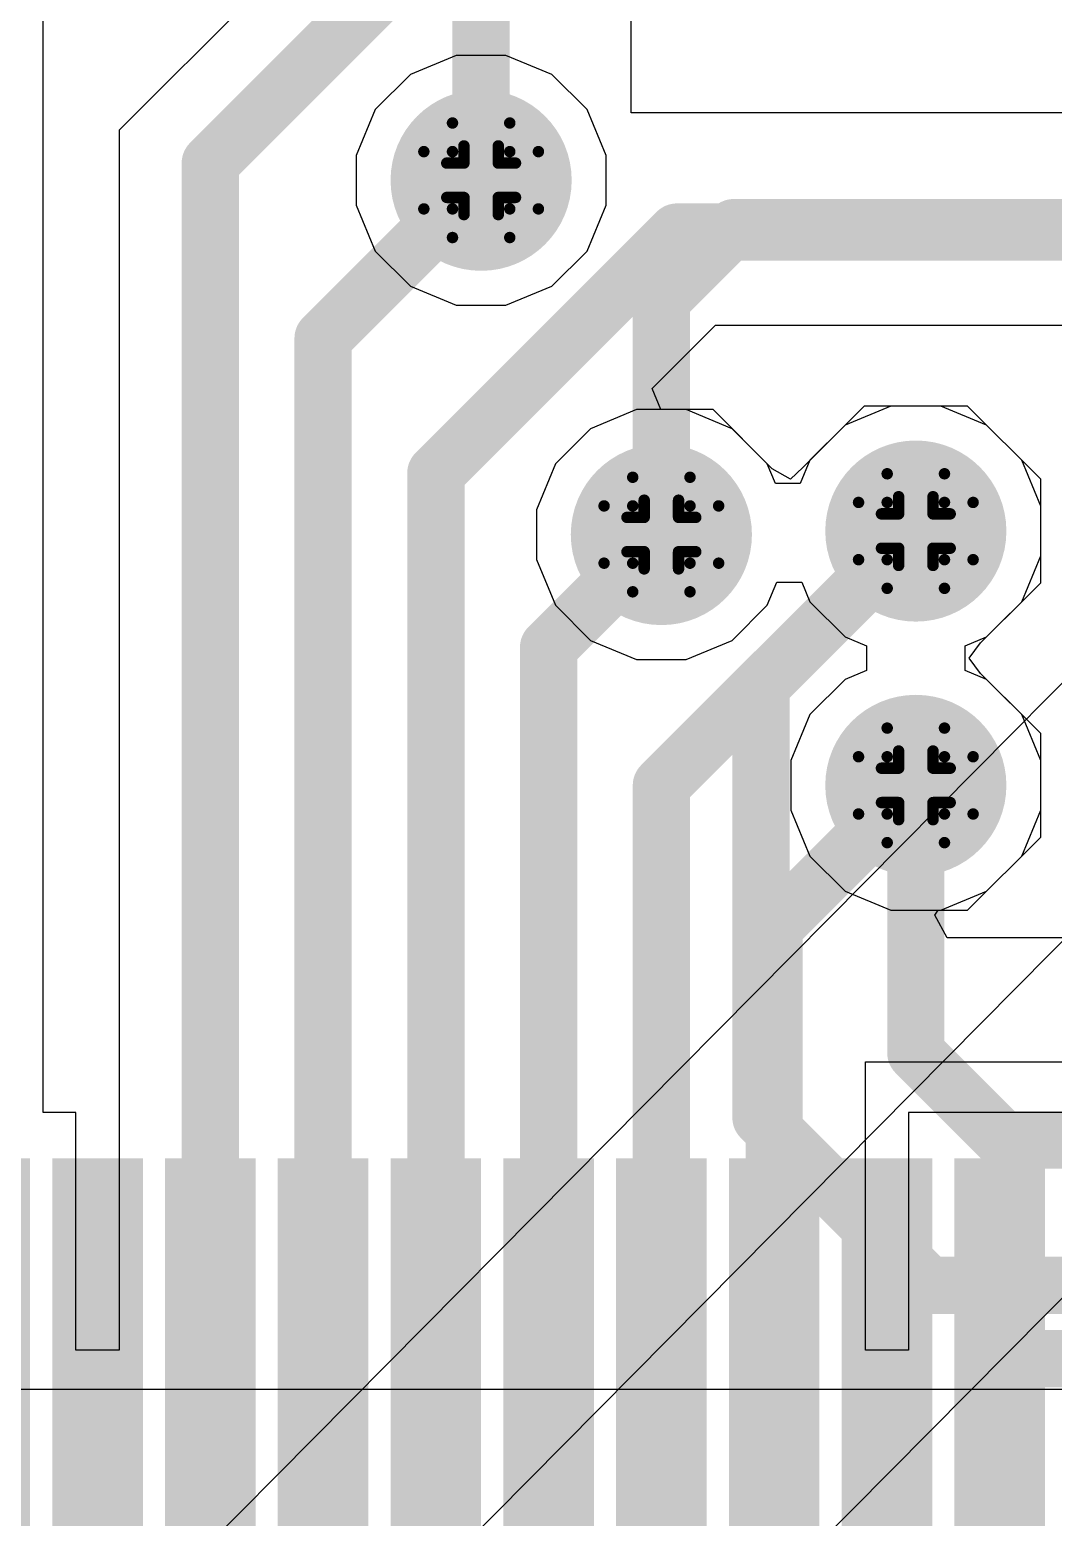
# Model space of a CAD drawing. Header units: inches. Extents: x -4 to 5258, y -4 to 5281.
# Drawn here: x 95.98 to 100.52, y 72.03 to 78.63 of the extents above; entities that cross this region are included whole.
import ezdxf

# ---------------------------------------------------------------- set-up
doc = ezdxf.new("R2010")
doc.units = ezdxf.units.IN
for name, color, linetype in [('Bottom Layer', 5, 'Continuous'), ('Bottom Solder', 6, 'Continuous'), ('Drill Drawing', 1, 'Continuous'), ('Layer 1', 16, 'Continuous'), ('Layer 2', 76, 'Continuous'), ('Top Layer', 1, 'Continuous'), ('Top Paste', 8, 'Continuous'), ('Top Solder', 216, 'Continuous'), ('Via Holes', 16, 'Continuous')]:
    doc.layers.add(name, color=color, linetype=linetype)

# ---------------------------------------------------------------- blocks, each defined once
blk = doc.blocks.new('HTSSOP_38_EP_4_4___5')
at = {"layer": 'Top Layer'}
for points in [[(3.6, -0.35), (3.6, -0.65), (2, -0.65), (2, -0.35)], [(3.6, -0.8499), (3.6, -1.1499), (2, -1.1499), (2, -0.8499)], [(3.6, -1.35), (3.6, -1.65), (2, -1.65), (2, -1.35)], [(3.6, -1.8499), (3.6, -2.1499), (2, -2.1499), (2, -1.8499)], [(3.6, -2.35), (3.6, -2.65), (2, -2.65), (2, -2.35)], [(3.6, -2.8499), (3.6, -3.1499), (2, -3.1499), (2, -2.8499)], [(3.6, -3.35), (3.6, -3.65), (2, -3.65), (2, -3.35)], [(3.6, -3.8499), (3.6, -4.1499), (2, -4.1499), (2, -3.8499)], [(3.6, -4.35), (3.6, -4.65), (2, -4.65), (2, -4.35)]]:
    blk.add_hatch(color=1, dxfattribs=at).paths.add_polyline_path(points)
at = {"layer": 'Top Paste'}
for points in [[(3.6, -0.35), (3.6, -0.65), (2, -0.65), (2, -0.35)], [(3.6, -0.8499), (3.6, -1.1499), (2, -1.1499), (2, -0.8499)], [(3.6, -1.35), (3.6, -1.65), (2, -1.65), (2, -1.35)], [(3.6, -1.8499), (3.6, -2.1499), (2, -2.1499), (2, -1.8499)], [(3.6, -2.35), (3.6, -2.65), (2, -2.65), (2, -2.35)], [(3.6, -2.8499), (3.6, -3.1499), (2, -3.1499), (2, -2.8499)], [(3.6, -3.35), (3.6, -3.65), (2, -3.65), (2, -3.35)], [(3.6, -3.8499), (3.6, -4.1499), (2, -4.1499), (2, -3.8499)], [(3.6, -4.35), (3.6, -4.65), (2, -4.65), (2, -4.35)]]:
    blk.add_hatch(color=8, dxfattribs=at).paths.add_polyline_path(points)
at = {"layer": 'Top Solder'}
for points in [[(3.6508, 0.2009), (3.6508, -0.2007), (1.9492, -0.2007), (1.9492, 0.2009)], [(3.6508, -0.2992), (3.6508, -0.7008), (1.9492, -0.7008), (1.9492, -0.2992)], [(3.6508, -0.7991), (3.6508, -1.2007), (1.9492, -1.2007), (1.9492, -0.7991)], [(3.6508, -1.2992), (3.6508, -1.7008), (1.9492, -1.7008), (1.9492, -1.2992)], [(3.6508, -1.7991), (3.6508, -2.2007), (1.9492, -2.2007), (1.9492, -1.7991)], [(3.6508, -2.2992), (3.6508, -2.7008), (1.9492, -2.7008), (1.9492, -2.2992)], [(3.6508, -2.7991), (3.6508, -3.2007), (1.9492, -3.2007), (1.9492, -2.7991)], [(3.6508, -3.2992), (3.6508, -3.7008), (1.9492, -3.7008), (1.9492, -3.2992)], [(3.6508, -3.7991), (3.6508, -4.2007), (1.9492, -4.2007), (1.9492, -3.7991)], [(3.6508, -4.2992), (3.6508, -4.7008), (1.9492, -4.7008), (1.9492, -4.2992)]]:
    blk.add_hatch(color=216, dxfattribs=at).paths.add_polyline_path(points)
blk = doc.blocks.new('13_WQFN_HR__3_2__31')
at = {"layer": 'Top Solder'}
for p in [(-0.575, 1.8099), (-0.5467, -0.9227), (0.575, 1.81)]:
    blk.add_line(p, (5220.6763, 5271.621), dxfattribs=at)

msp = doc.modelspace()

# ---------------------------------------------------------------- hatches: boundary and pattern name
at = {"layer": 'Bottom Layer'}
h = msp.add_hatch(color=5, dxfattribs=at)
edge = h.paths.add_edge_path()
edge.add_arc((97.9812, 77.9575), 0.3, 0, 360)
h = msp.add_hatch(color=5, dxfattribs=at)
edge = h.paths.add_edge_path()
edge.add_arc((98.7804, 76.3861), 0.3, 0, 360)
h = msp.add_hatch(color=5, dxfattribs=at)
edge = h.paths.add_edge_path()
edge.add_arc((99.9087, 76.4016), 0.3, 0, 360)
h = msp.add_hatch(color=5, dxfattribs=at)
edge = h.paths.add_edge_path()
edge.add_arc((99.9087, 75.2736), 0.3, 0, 360)
at = {"layer": 'Bottom Solder'}
h = msp.add_hatch(color=6, dxfattribs=at)
edge = h.paths.add_edge_path()
edge.add_arc((97.9812, 77.9575), 0.4016, 0, 360)
h = msp.add_hatch(color=6, dxfattribs=at)
edge = h.paths.add_edge_path()
edge.add_arc((99.9087, 76.4016), 0.4016, 0, 360)
h = msp.add_hatch(color=6, dxfattribs=at)
edge = h.paths.add_edge_path()
edge.add_arc((98.7804, 76.3861), 0.4016, 0, 360)
h = msp.add_hatch(color=6, dxfattribs=at)
edge = h.paths.add_edge_path()
edge.add_arc((99.9087, 75.2736), 0.4016, 0, 360)
at = {"layer": 'Layer 1'}
h = msp.add_hatch(color=16, dxfattribs=at)
edge = h.paths.add_edge_path()
edge.add_arc((97.9812, 77.9575), 0.3, 0, 360)
h = msp.add_hatch(color=16, dxfattribs=at)
edge = h.paths.add_edge_path()
edge.add_arc((98.7804, 76.3861), 0.3, 0, 360)
h = msp.add_hatch(color=16, dxfattribs=at)
edge = h.paths.add_edge_path()
edge.add_arc((99.9087, 76.4016), 0.3, 0, 360)
h = msp.add_hatch(color=16, dxfattribs=at)
edge = h.paths.add_edge_path()
edge.add_arc((99.9087, 75.2736), 0.3, 0, 360)
at = {"layer": 'Layer 2'}
h = msp.add_hatch(color=76, dxfattribs=at)
edge = h.paths.add_edge_path()
edge.add_arc((97.9812, 77.9575), 0.3, 0, 360)
h = msp.add_hatch(color=76, dxfattribs=at)
edge = h.paths.add_edge_path()
edge.add_arc((98.7804, 76.3861), 0.3, 0, 360)
h = msp.add_hatch(color=76, dxfattribs=at)
edge = h.paths.add_edge_path()
edge.add_arc((99.9087, 76.4016), 0.3, 0, 360)
h = msp.add_hatch(color=76, dxfattribs=at)
edge = h.paths.add_edge_path()
edge.add_arc((99.9087, 75.2736), 0.3, 0, 360)
at = {"layer": 'Top Layer'}
h = msp.add_hatch(color=1, dxfattribs=at)
edge = h.paths.add_edge_path()
edge.add_arc((97.9812, 77.9575), 0.3, 0, 360)
h = msp.add_hatch(color=1, dxfattribs=at)
edge = h.paths.add_edge_path()
edge.add_arc((98.7804, 76.3861), 0.3, 0, 360)
h = msp.add_hatch(color=1, dxfattribs=at)
edge = h.paths.add_edge_path()
edge.add_arc((99.9087, 76.4016), 0.3, 0, 360)
h = msp.add_hatch(color=1, dxfattribs=at)
edge = h.paths.add_edge_path()
edge.add_arc((99.9087, 75.2736), 0.3, 0, 360)
at = {"layer": 'Top Solder'}
h = msp.add_hatch(color=216, dxfattribs=at)
edge = h.paths.add_edge_path()
edge.add_arc((97.9812, 77.9575), 0.4016, 0, 360)
h = msp.add_hatch(color=216, dxfattribs=at)
edge = h.paths.add_edge_path()
edge.add_arc((99.9087, 76.4016), 0.4016, 0, 360)
h = msp.add_hatch(color=216, dxfattribs=at)
edge = h.paths.add_edge_path()
edge.add_arc((98.7804, 76.3861), 0.4016, 0, 360)
h = msp.add_hatch(color=216, dxfattribs=at)
edge = h.paths.add_edge_path()
edge.add_arc((99.9087, 75.2736), 0.4016, 0, 360)
at = {"layer": 'Via Holes'}
h = msp.add_hatch(color=7, dxfattribs=at)
edge = h.paths.add_edge_path()
edge.add_arc((97.9812, 77.9575), 0.15, 0, 360)
h = msp.add_hatch(color=7, dxfattribs=at)
edge = h.paths.add_edge_path()
edge.add_arc((98.7804, 76.3861), 0.15, 0, 360)
h = msp.add_hatch(color=7, dxfattribs=at)
edge = h.paths.add_edge_path()
edge.add_arc((99.9087, 76.4016), 0.15, 0, 360)
h = msp.add_hatch(color=7, dxfattribs=at)
edge = h.paths.add_edge_path()
edge.add_arc((99.9087, 75.2736), 0.15, 0, 360)

# ---------------------------------------------------------------- linework, layer by layer
at = {"layer": 'Bottom Layer'}
for p, q in [((97.871, 78.5115), (97.6674, 78.4272)), ((98.0914, 78.5115), (97.871, 78.5115)), ((98.295, 78.4272), (98.0914, 78.5115)), ((97.6674, 78.4272), (97.5115, 78.2713)), ((98.4508, 78.2713), (98.295, 78.4272)), ((97.5115, 78.2713), (97.4272, 78.0677)), ((98.5352, 78.0677), (98.4508, 78.2713)), ((97.4272, 78.0677), (97.4272, 77.8473)), ((98.5352, 77.8473), (98.5352, 78.0677)), ((97.4272, 77.8473), (97.5115, 77.6437)), ((98.4508, 77.6437), (98.5352, 77.8473)), ((97.5115, 77.6437), (97.6674, 77.4879)), ((98.295, 77.4879), (98.4508, 77.6437)), ((97.6674, 77.4879), (97.871, 77.4035)), ((98.0914, 77.4035), (98.295, 77.4879)), ((97.871, 77.4035), (98.0914, 77.4035)), ((98.6702, 76.9401), (98.4666, 76.8557)), ((98.8906, 76.9401), (98.6702, 76.9401)), ((99.0942, 76.8557), (98.8906, 76.9401)), ((99.7985, 76.9556), (99.5949, 76.8713)), ((100.0189, 76.9556), (99.7985, 76.9556)), ((100.2226, 76.8713), (100.0189, 76.9556)), ((99.5949, 76.8713), (99.4391, 76.7155)), ((100.3784, 76.7155), (100.2226, 76.8713)), ((98.4666, 76.8557), (98.3107, 76.6999)), ((99.25, 76.6999), (99.0942, 76.8557)), ((98.3107, 76.6999), (98.2264, 76.4963)), ((99.2863, 76.6122), (99.25, 76.6999)), ((99.4391, 76.7155), (99.3963, 76.6122)), ((100.4627, 76.5118), (100.3784, 76.7155)), ((99.3963, 76.6122), (99.2863, 76.6122)), ((98.2264, 76.4963), (98.2264, 76.2759)), ((100.4627, 76.2914), (100.4627, 76.5118)), ((98.2264, 76.2759), (98.3107, 76.0722)), ((100.3784, 76.0878), (100.4627, 76.2914)), ((99.25, 76.0722), (99.2928, 76.1755)), ((99.2928, 76.1755), (99.4028, 76.1755)), ((99.4028, 76.1755), (99.4391, 76.0878)), ((98.3107, 76.0722), (98.4666, 75.9164)), ((99.0942, 75.9164), (99.25, 76.0722)), ((99.4391, 76.0878), (99.5949, 75.932)), ((100.2226, 75.932), (100.3784, 76.0878)), ((98.4666, 75.9164), (98.6702, 75.8321)), ((98.8906, 75.8321), (99.0942, 75.9164)), ((99.5949, 75.932), (99.69, 75.8926)), ((99.69, 75.8926), (99.69, 75.7826)), ((100.1274, 75.8926), (100.2226, 75.932)), ((100.1274, 75.7826), (100.1274, 75.8926)), ((98.6702, 75.8321), (98.8906, 75.8321)), ((99.5949, 75.7432), (99.4391, 75.5874)), ((99.69, 75.7826), (99.5949, 75.7432)), ((100.2226, 75.7432), (100.1274, 75.7826)), ((100.3784, 75.5874), (100.2226, 75.7432)), ((99.4391, 75.5874), (99.3547, 75.3838)), ((100.4627, 75.3838), (100.3784, 75.5874)), ((99.3547, 75.3838), (99.3547, 75.1634)), ((100.4627, 75.1634), (100.4627, 75.3838)), ((99.3547, 75.1634), (99.4391, 74.9597)), ((100.3784, 74.9597), (100.4627, 75.1634)), ((99.4391, 74.9597), (99.5949, 74.8039)), ((100.2226, 74.8039), (100.3784, 74.9597)), ((99.5949, 74.8039), (99.7985, 74.7196)), ((100.0189, 74.7196), (100.2226, 74.8039)), ((99.7985, 74.7196), (100.0189, 74.7196))]:
    msp.add_line(p, q, dxfattribs=at)
at = {"layer": 'Drill Drawing'}
for points in [[(97.8542, 78.0845, 0.0508, 0.0508, 0), (97.8542, 78.2115, 0.0508, 0.0508, 0)], [(97.8542, 78.2115, 0.0508, 0.0508, 0), (98.1082, 78.2115, 0.0508, 0.0508, 0)], [(98.1082, 78.0845, 0.0508, 0.0508, 0), (98.1082, 78.2115, 0.0508, 0.0508, 0)], [(97.905, 78.0337, 0.0508, 0.0508, 0), (97.905, 78.1099, 0.0508, 0.0508, 0)], [(97.905, 78.1099, 0.0508, 0.0508, 0), (98.0574, 78.1099, 0.0508, 0.0508, 0)], [(98.0574, 78.0337, 0.0508, 0.0508, 0), (98.0574, 78.1099, 0.0508, 0.0508, 0)], [(97.7272, 77.8305, 0.0508, 0.0508, 0), (97.7272, 78.0845, 0.0508, 0.0508, 0)], [(97.7272, 78.0845, 0.0508, 0.0508, 0), (97.8542, 78.0845, 0.0508, 0.0508, 0)], [(97.8288, 77.8813, 0.0508, 0.0508, 0), (97.8288, 78.0337, 0.0508, 0.0508, 0)], [(97.8288, 78.0337, 0.0508, 0.0508, 0), (97.905, 78.0337, 0.0508, 0.0508, 0)], [(98.0574, 78.0337, 0.0508, 0.0508, 0), (98.1336, 78.0337, 0.0508, 0.0508, 0)], [(98.1082, 78.0845, 0.0508, 0.0508, 0), (98.2352, 78.0845, 0.0508, 0.0508, 0)], [(98.1336, 77.8813, 0.0508, 0.0508, 0), (98.1336, 78.0337, 0.0508, 0.0508, 0)], [(98.2352, 77.8305, 0.0508, 0.0508, 0), (98.2352, 78.0845, 0.0508, 0.0508, 0)], [(97.7272, 77.8305, 0.0508, 0.0508, 0), (97.8542, 77.8305, 0.0508, 0.0508, 0)], [(97.8288, 77.8813, 0.0508, 0.0508, 0), (97.905, 77.8813, 0.0508, 0.0508, 0)], [(97.8542, 77.7035, 0.0508, 0.0508, 0), (97.8542, 77.8305, 0.0508, 0.0508, 0)], [(97.905, 77.8051, 0.0508, 0.0508, 0), (97.905, 77.8813, 0.0508, 0.0508, 0)], [(98.0574, 77.8813, 0.0508, 0.0508, 0), (98.1336, 77.8813, 0.0508, 0.0508, 0)], [(98.0574, 77.8051, 0.0508, 0.0508, 0), (98.0574, 77.8813, 0.0508, 0.0508, 0)], [(98.1082, 77.8305, 0.0508, 0.0508, 0), (98.2352, 77.8305, 0.0508, 0.0508, 0)], [(98.1082, 77.7035, 0.0508, 0.0508, 0), (98.1082, 77.8305, 0.0508, 0.0508, 0)], [(97.905, 77.8051, 0.0508, 0.0508, 0), (98.0574, 77.8051, 0.0508, 0.0508, 0)], [(97.8542, 77.7035, 0.0508, 0.0508, 0), (98.1082, 77.7035, 0.0508, 0.0508, 0)], [(98.6534, 76.5131, 0.0508, 0.0508, 0), (98.6534, 76.6401, 0.0508, 0.0508, 0)], [(98.6534, 76.6401, 0.0508, 0.0508, 0), (98.9074, 76.6401, 0.0508, 0.0508, 0)], [(98.9074, 76.5131, 0.0508, 0.0508, 0), (98.9074, 76.6401, 0.0508, 0.0508, 0)], [(99.7817, 76.5286, 0.0508, 0.0508, 0), (99.7817, 76.6556, 0.0508, 0.0508, 0)], [(99.7817, 76.6556, 0.0508, 0.0508, 0), (100.0357, 76.6556, 0.0508, 0.0508, 0)], [(100.0357, 76.5286, 0.0508, 0.0508, 0), (100.0357, 76.6556, 0.0508, 0.0508, 0)], [(98.5264, 76.2591, 0.0508, 0.0508, 0), (98.5264, 76.5131, 0.0508, 0.0508, 0)], [(98.5264, 76.5131, 0.0508, 0.0508, 0), (98.6534, 76.5131, 0.0508, 0.0508, 0)], [(98.7042, 76.4623, 0.0508, 0.0508, 0), (98.7042, 76.5385, 0.0508, 0.0508, 0)], [(98.7042, 76.5385, 0.0508, 0.0508, 0), (98.8566, 76.5385, 0.0508, 0.0508, 0)], [(98.8566, 76.4623, 0.0508, 0.0508, 0), (98.8566, 76.5385, 0.0508, 0.0508, 0)], [(98.9074, 76.5131, 0.0508, 0.0508, 0), (99.0344, 76.5131, 0.0508, 0.0508, 0)], [(99.0344, 76.2591, 0.0508, 0.0508, 0), (99.0344, 76.5131, 0.0508, 0.0508, 0)], [(99.6547, 76.2746, 0.0508, 0.0508, 0), (99.6547, 76.5286, 0.0508, 0.0508, 0)], [(99.6547, 76.5286, 0.0508, 0.0508, 0), (99.7817, 76.5286, 0.0508, 0.0508, 0)], [(99.8325, 76.4778, 0.0508, 0.0508, 0), (99.8325, 76.554, 0.0508, 0.0508, 0)], [(99.8325, 76.554, 0.0508, 0.0508, 0), (99.9849, 76.554, 0.0508, 0.0508, 0)], [(99.9849, 76.4778, 0.0508, 0.0508, 0), (99.9849, 76.554, 0.0508, 0.0508, 0)], [(100.0357, 76.5286, 0.0508, 0.0508, 0), (100.1627, 76.5286, 0.0508, 0.0508, 0)], [(100.1627, 76.2746, 0.0508, 0.0508, 0), (100.1627, 76.5286, 0.0508, 0.0508, 0)], [(98.628, 76.3099, 0.0508, 0.0508, 0), (98.628, 76.4623, 0.0508, 0.0508, 0)], [(98.628, 76.4623, 0.0508, 0.0508, 0), (98.7042, 76.4623, 0.0508, 0.0508, 0)], [(98.8566, 76.4623, 0.0508, 0.0508, 0), (98.9328, 76.4623, 0.0508, 0.0508, 0)], [(98.9328, 76.3099, 0.0508, 0.0508, 0), (98.9328, 76.4623, 0.0508, 0.0508, 0)], [(99.7563, 76.3254, 0.0508, 0.0508, 0), (99.7563, 76.4778, 0.0508, 0.0508, 0)], [(99.7563, 76.4778, 0.0508, 0.0508, 0), (99.8325, 76.4778, 0.0508, 0.0508, 0)], [(99.9849, 76.4778, 0.0508, 0.0508, 0), (100.0611, 76.4778, 0.0508, 0.0508, 0)], [(100.0611, 76.3254, 0.0508, 0.0508, 0), (100.0611, 76.4778, 0.0508, 0.0508, 0)], [(98.628, 76.3099, 0.0508, 0.0508, 0), (98.7042, 76.3099, 0.0508, 0.0508, 0)], [(98.7042, 76.2337, 0.0508, 0.0508, 0), (98.7042, 76.3099, 0.0508, 0.0508, 0)], [(98.8566, 76.3099, 0.0508, 0.0508, 0), (98.9328, 76.3099, 0.0508, 0.0508, 0)], [(98.8566, 76.2337, 0.0508, 0.0508, 0), (98.8566, 76.3099, 0.0508, 0.0508, 0)], [(99.7563, 76.3254, 0.0508, 0.0508, 0), (99.8325, 76.3254, 0.0508, 0.0508, 0)], [(99.8325, 76.2492, 0.0508, 0.0508, 0), (99.8325, 76.3254, 0.0508, 0.0508, 0)], [(99.9849, 76.3254, 0.0508, 0.0508, 0), (100.0611, 76.3254, 0.0508, 0.0508, 0)], [(99.9849, 76.2492, 0.0508, 0.0508, 0), (99.9849, 76.3254, 0.0508, 0.0508, 0)], [(98.5264, 76.2591, 0.0508, 0.0508, 0), (98.6534, 76.2591, 0.0508, 0.0508, 0)], [(98.6534, 76.1321, 0.0508, 0.0508, 0), (98.6534, 76.2591, 0.0508, 0.0508, 0)], [(98.9074, 76.2591, 0.0508, 0.0508, 0), (99.0344, 76.2591, 0.0508, 0.0508, 0)], [(98.9074, 76.1321, 0.0508, 0.0508, 0), (98.9074, 76.2591, 0.0508, 0.0508, 0)], [(99.6547, 76.2746, 0.0508, 0.0508, 0), (99.7817, 76.2746, 0.0508, 0.0508, 0)], [(99.7817, 76.1476, 0.0508, 0.0508, 0), (99.7817, 76.2746, 0.0508, 0.0508, 0)], [(99.8325, 76.2492, 0.0508, 0.0508, 0), (99.9849, 76.2492, 0.0508, 0.0508, 0)], [(100.0357, 76.2746, 0.0508, 0.0508, 0), (100.1627, 76.2746, 0.0508, 0.0508, 0)], [(100.0357, 76.1476, 0.0508, 0.0508, 0), (100.0357, 76.2746, 0.0508, 0.0508, 0)], [(98.7042, 76.2337, 0.0508, 0.0508, 0), (98.8566, 76.2337, 0.0508, 0.0508, 0)], [(98.6534, 76.1321, 0.0508, 0.0508, 0), (98.9074, 76.1321, 0.0508, 0.0508, 0)], [(99.7817, 76.1476, 0.0508, 0.0508, 0), (100.0357, 76.1476, 0.0508, 0.0508, 0)], [(99.7817, 75.4006, 0.0508, 0.0508, 0), (99.7817, 75.5276, 0.0508, 0.0508, 0)], [(99.7817, 75.5276, 0.0508, 0.0508, 0), (100.0357, 75.5276, 0.0508, 0.0508, 0)], [(100.0357, 75.4006, 0.0508, 0.0508, 0), (100.0357, 75.5276, 0.0508, 0.0508, 0)], [(99.6547, 75.1466, 0.0508, 0.0508, 0), (99.6547, 75.4006, 0.0508, 0.0508, 0)], [(99.6547, 75.4006, 0.0508, 0.0508, 0), (99.7817, 75.4006, 0.0508, 0.0508, 0)], [(99.8325, 75.3498, 0.0508, 0.0508, 0), (99.8325, 75.426, 0.0508, 0.0508, 0)], [(99.8325, 75.426, 0.0508, 0.0508, 0), (99.9849, 75.426, 0.0508, 0.0508, 0)], [(99.9849, 75.3498, 0.0508, 0.0508, 0), (99.9849, 75.426, 0.0508, 0.0508, 0)], [(100.0357, 75.4006, 0.0508, 0.0508, 0), (100.1627, 75.4006, 0.0508, 0.0508, 0)], [(100.1627, 75.1466, 0.0508, 0.0508, 0), (100.1627, 75.4006, 0.0508, 0.0508, 0)], [(99.7563, 75.1974, 0.0508, 0.0508, 0), (99.7563, 75.3498, 0.0508, 0.0508, 0)], [(99.7563, 75.3498, 0.0508, 0.0508, 0), (99.8325, 75.3498, 0.0508, 0.0508, 0)], [(99.9849, 75.3498, 0.0508, 0.0508, 0), (100.0611, 75.3498, 0.0508, 0.0508, 0)], [(100.0611, 75.1974, 0.0508, 0.0508, 0), (100.0611, 75.3498, 0.0508, 0.0508, 0)], [(99.7563, 75.1974, 0.0508, 0.0508, 0), (99.8325, 75.1974, 0.0508, 0.0508, 0)], [(99.8325, 75.1212, 0.0508, 0.0508, 0), (99.8325, 75.1974, 0.0508, 0.0508, 0)], [(99.9849, 75.1974, 0.0508, 0.0508, 0), (100.0611, 75.1974, 0.0508, 0.0508, 0)], [(99.9849, 75.1212, 0.0508, 0.0508, 0), (99.9849, 75.1974, 0.0508, 0.0508, 0)], [(99.6547, 75.1466, 0.0508, 0.0508, 0), (99.7817, 75.1466, 0.0508, 0.0508, 0)], [(99.7817, 75.0196, 0.0508, 0.0508, 0), (99.7817, 75.1466, 0.0508, 0.0508, 0)], [(100.0357, 75.1466, 0.0508, 0.0508, 0), (100.1627, 75.1466, 0.0508, 0.0508, 0)], [(100.0357, 75.0196, 0.0508, 0.0508, 0), (100.0357, 75.1466, 0.0508, 0.0508, 0)], [(99.8325, 75.1212, 0.0508, 0.0508, 0), (99.9849, 75.1212, 0.0508, 0.0508, 0)], [(99.7817, 75.0196, 0.0508, 0.0508, 0), (100.0357, 75.0196, 0.0508, 0.0508, 0)]]:
    msp.add_lwpolyline(points, format="xyseb", dxfattribs=at)
for points in [[(97.8415, 78.2115, 0.0254, 0.0254, 1), (97.8669, 78.2115, 0.0254, 0.0254, 1)], [(97.8415, 78.2115, 0.0254, 0.0254, 1), (97.8669, 78.2115, 0.0254, 0.0254, 1)], [(98.0955, 78.2115, 0.0254, 0.0254, 1), (98.1209, 78.2115, 0.0254, 0.0254, 1)], [(98.0955, 78.2115, 0.0254, 0.0254, 1), (98.1209, 78.2115, 0.0254, 0.0254, 1)], [(97.8923, 78.1099, 0.0254, 0.0254, 1), (97.9177, 78.1099, 0.0254, 0.0254, 1)], [(97.8923, 78.1099, 0.0254, 0.0254, 1), (97.9177, 78.1099, 0.0254, 0.0254, 1)], [(98.0447, 78.1099, 0.0254, 0.0254, 1), (98.0701, 78.1099, 0.0254, 0.0254, 1)], [(98.0447, 78.1099, 0.0254, 0.0254, 1), (98.0701, 78.1099, 0.0254, 0.0254, 1)], [(97.7145, 78.0845, 0.0254, 0.0254, 1), (97.7399, 78.0845, 0.0254, 0.0254, 1)], [(97.7145, 78.0845, 0.0254, 0.0254, 1), (97.7399, 78.0845, 0.0254, 0.0254, 1)], [(97.8161, 78.0337, 0.0254, 0.0254, 1), (97.8415, 78.0337, 0.0254, 0.0254, 1)], [(97.8161, 78.0337, 0.0254, 0.0254, 1), (97.8415, 78.0337, 0.0254, 0.0254, 1)], [(97.8415, 78.0845, 0.0254, 0.0254, 1), (97.8669, 78.0845, 0.0254, 0.0254, 1)], [(97.8415, 78.0845, 0.0254, 0.0254, 1), (97.8669, 78.0845, 0.0254, 0.0254, 1)], [(97.8923, 78.0337, 0.0254, 0.0254, 1), (97.9177, 78.0337, 0.0254, 0.0254, 1)], [(97.8923, 78.0337, 0.0254, 0.0254, 1), (97.9177, 78.0337, 0.0254, 0.0254, 1)], [(98.0447, 78.0337, 0.0254, 0.0254, 1), (98.0701, 78.0337, 0.0254, 0.0254, 1)], [(98.0447, 78.0337, 0.0254, 0.0254, 1), (98.0701, 78.0337, 0.0254, 0.0254, 1)], [(98.0955, 78.0845, 0.0254, 0.0254, 1), (98.1209, 78.0845, 0.0254, 0.0254, 1)], [(98.0955, 78.0845, 0.0254, 0.0254, 1), (98.1209, 78.0845, 0.0254, 0.0254, 1)], [(98.1209, 78.0337, 0.0254, 0.0254, 1), (98.1463, 78.0337, 0.0254, 0.0254, 1)], [(98.1209, 78.0337, 0.0254, 0.0254, 1), (98.1463, 78.0337, 0.0254, 0.0254, 1)], [(98.2225, 78.0845, 0.0254, 0.0254, 1), (98.2479, 78.0845, 0.0254, 0.0254, 1)], [(98.2225, 78.0845, 0.0254, 0.0254, 1), (98.2479, 78.0845, 0.0254, 0.0254, 1)], [(97.7145, 77.8305, 0.0254, 0.0254, 1), (97.7399, 77.8305, 0.0254, 0.0254, 1)], [(97.7145, 77.8305, 0.0254, 0.0254, 1), (97.7399, 77.8305, 0.0254, 0.0254, 1)], [(97.8161, 77.8813, 0.0254, 0.0254, 1), (97.8415, 77.8813, 0.0254, 0.0254, 1)], [(97.8161, 77.8813, 0.0254, 0.0254, 1), (97.8415, 77.8813, 0.0254, 0.0254, 1)], [(97.8415, 77.8305, 0.0254, 0.0254, 1), (97.8669, 77.8305, 0.0254, 0.0254, 1)], [(97.8415, 77.8305, 0.0254, 0.0254, 1), (97.8669, 77.8305, 0.0254, 0.0254, 1)], [(97.8923, 77.8813, 0.0254, 0.0254, 1), (97.9177, 77.8813, 0.0254, 0.0254, 1)], [(97.8923, 77.8813, 0.0254, 0.0254, 1), (97.9177, 77.8813, 0.0254, 0.0254, 1)], [(98.0447, 77.8813, 0.0254, 0.0254, 1), (98.0701, 77.8813, 0.0254, 0.0254, 1)], [(98.0447, 77.8813, 0.0254, 0.0254, 1), (98.0701, 77.8813, 0.0254, 0.0254, 1)], [(98.0955, 77.8305, 0.0254, 0.0254, 1), (98.1209, 77.8305, 0.0254, 0.0254, 1)], [(98.0955, 77.8305, 0.0254, 0.0254, 1), (98.1209, 77.8305, 0.0254, 0.0254, 1)], [(98.1209, 77.8813, 0.0254, 0.0254, 1), (98.1463, 77.8813, 0.0254, 0.0254, 1)], [(98.1209, 77.8813, 0.0254, 0.0254, 1), (98.1463, 77.8813, 0.0254, 0.0254, 1)], [(98.2225, 77.8305, 0.0254, 0.0254, 1), (98.2479, 77.8305, 0.0254, 0.0254, 1)], [(98.2225, 77.8305, 0.0254, 0.0254, 1), (98.2479, 77.8305, 0.0254, 0.0254, 1)], [(97.8923, 77.8051, 0.0254, 0.0254, 1), (97.9177, 77.8051, 0.0254, 0.0254, 1)], [(97.8923, 77.8051, 0.0254, 0.0254, 1), (97.9177, 77.8051, 0.0254, 0.0254, 1)], [(98.0447, 77.8051, 0.0254, 0.0254, 1), (98.0701, 77.8051, 0.0254, 0.0254, 1)], [(98.0447, 77.8051, 0.0254, 0.0254, 1), (98.0701, 77.8051, 0.0254, 0.0254, 1)], [(97.8415, 77.7035, 0.0254, 0.0254, 1), (97.8669, 77.7035, 0.0254, 0.0254, 1)], [(97.8415, 77.7035, 0.0254, 0.0254, 1), (97.8669, 77.7035, 0.0254, 0.0254, 1)], [(98.0955, 77.7035, 0.0254, 0.0254, 1), (98.1209, 77.7035, 0.0254, 0.0254, 1)], [(98.0955, 77.7035, 0.0254, 0.0254, 1), (98.1209, 77.7035, 0.0254, 0.0254, 1)], [(98.6407, 76.6401, 0.0254, 0.0254, 1), (98.6661, 76.6401, 0.0254, 0.0254, 1)], [(98.6407, 76.6401, 0.0254, 0.0254, 1), (98.6661, 76.6401, 0.0254, 0.0254, 1)], [(98.8947, 76.6401, 0.0254, 0.0254, 1), (98.9201, 76.6401, 0.0254, 0.0254, 1)], [(98.8947, 76.6401, 0.0254, 0.0254, 1), (98.9201, 76.6401, 0.0254, 0.0254, 1)], [(99.769, 76.6556, 0.0254, 0.0254, 1), (99.7944, 76.6556, 0.0254, 0.0254, 1)], [(99.769, 76.6556, 0.0254, 0.0254, 1), (99.7944, 76.6556, 0.0254, 0.0254, 1)], [(100.023, 76.6556, 0.0254, 0.0254, 1), (100.0484, 76.6556, 0.0254, 0.0254, 1)], [(100.023, 76.6556, 0.0254, 0.0254, 1), (100.0484, 76.6556, 0.0254, 0.0254, 1)], [(98.5137, 76.5131, 0.0254, 0.0254, 1), (98.5391, 76.5131, 0.0254, 0.0254, 1)], [(98.5137, 76.5131, 0.0254, 0.0254, 1), (98.5391, 76.5131, 0.0254, 0.0254, 1)], [(98.6407, 76.5131, 0.0254, 0.0254, 1), (98.6661, 76.5131, 0.0254, 0.0254, 1)], [(98.6407, 76.5131, 0.0254, 0.0254, 1), (98.6661, 76.5131, 0.0254, 0.0254, 1)], [(98.6915, 76.5385, 0.0254, 0.0254, 1), (98.7169, 76.5385, 0.0254, 0.0254, 1)], [(98.6915, 76.5385, 0.0254, 0.0254, 1), (98.7169, 76.5385, 0.0254, 0.0254, 1)], [(98.8439, 76.5385, 0.0254, 0.0254, 1), (98.8693, 76.5385, 0.0254, 0.0254, 1)], [(98.8439, 76.5385, 0.0254, 0.0254, 1), (98.8693, 76.5385, 0.0254, 0.0254, 1)], [(98.8947, 76.5131, 0.0254, 0.0254, 1), (98.9201, 76.5131, 0.0254, 0.0254, 1)], [(98.8947, 76.5131, 0.0254, 0.0254, 1), (98.9201, 76.5131, 0.0254, 0.0254, 1)], [(99.0217, 76.5131, 0.0254, 0.0254, 1), (99.0471, 76.5131, 0.0254, 0.0254, 1)], [(99.0217, 76.5131, 0.0254, 0.0254, 1), (99.0471, 76.5131, 0.0254, 0.0254, 1)], [(99.642, 76.5286, 0.0254, 0.0254, 1), (99.6674, 76.5286, 0.0254, 0.0254, 1)], [(99.642, 76.5286, 0.0254, 0.0254, 1), (99.6674, 76.5286, 0.0254, 0.0254, 1)], [(99.769, 76.5286, 0.0254, 0.0254, 1), (99.7944, 76.5286, 0.0254, 0.0254, 1)], [(99.769, 76.5286, 0.0254, 0.0254, 1), (99.7944, 76.5286, 0.0254, 0.0254, 1)], [(99.8198, 76.554, 0.0254, 0.0254, 1), (99.8452, 76.554, 0.0254, 0.0254, 1)], [(99.8198, 76.554, 0.0254, 0.0254, 1), (99.8452, 76.554, 0.0254, 0.0254, 1)], [(99.9722, 76.554, 0.0254, 0.0254, 1), (99.9976, 76.554, 0.0254, 0.0254, 1)], [(99.9722, 76.554, 0.0254, 0.0254, 1), (99.9976, 76.554, 0.0254, 0.0254, 1)], [(100.023, 76.5286, 0.0254, 0.0254, 1), (100.0484, 76.5286, 0.0254, 0.0254, 1)], [(100.023, 76.5286, 0.0254, 0.0254, 1), (100.0484, 76.5286, 0.0254, 0.0254, 1)], [(100.15, 76.5286, 0.0254, 0.0254, 1), (100.1754, 76.5286, 0.0254, 0.0254, 1)], [(100.15, 76.5286, 0.0254, 0.0254, 1), (100.1754, 76.5286, 0.0254, 0.0254, 1)], [(98.6153, 76.4623, 0.0254, 0.0254, 1), (98.6407, 76.4623, 0.0254, 0.0254, 1)], [(98.6153, 76.4623, 0.0254, 0.0254, 1), (98.6407, 76.4623, 0.0254, 0.0254, 1)], [(98.6915, 76.4623, 0.0254, 0.0254, 1), (98.7169, 76.4623, 0.0254, 0.0254, 1)], [(98.6915, 76.4623, 0.0254, 0.0254, 1), (98.7169, 76.4623, 0.0254, 0.0254, 1)], [(98.8439, 76.4623, 0.0254, 0.0254, 1), (98.8693, 76.4623, 0.0254, 0.0254, 1)], [(98.8439, 76.4623, 0.0254, 0.0254, 1), (98.8693, 76.4623, 0.0254, 0.0254, 1)], [(98.9201, 76.4623, 0.0254, 0.0254, 1), (98.9455, 76.4623, 0.0254, 0.0254, 1)], [(98.9201, 76.4623, 0.0254, 0.0254, 1), (98.9455, 76.4623, 0.0254, 0.0254, 1)], [(99.7436, 76.4778, 0.0254, 0.0254, 1), (99.769, 76.4778, 0.0254, 0.0254, 1)], [(99.7436, 76.4778, 0.0254, 0.0254, 1), (99.769, 76.4778, 0.0254, 0.0254, 1)], [(99.8198, 76.4778, 0.0254, 0.0254, 1), (99.8452, 76.4778, 0.0254, 0.0254, 1)], [(99.8198, 76.4778, 0.0254, 0.0254, 1), (99.8452, 76.4778, 0.0254, 0.0254, 1)], [(99.9722, 76.4778, 0.0254, 0.0254, 1), (99.9976, 76.4778, 0.0254, 0.0254, 1)], [(99.9722, 76.4778, 0.0254, 0.0254, 1), (99.9976, 76.4778, 0.0254, 0.0254, 1)], [(100.0484, 76.4778, 0.0254, 0.0254, 1), (100.0738, 76.4778, 0.0254, 0.0254, 1)], [(100.0484, 76.4778, 0.0254, 0.0254, 1), (100.0738, 76.4778, 0.0254, 0.0254, 1)], [(98.6153, 76.3099, 0.0254, 0.0254, 1), (98.6407, 76.3099, 0.0254, 0.0254, 1)], [(98.6153, 76.3099, 0.0254, 0.0254, 1), (98.6407, 76.3099, 0.0254, 0.0254, 1)], [(98.6915, 76.3099, 0.0254, 0.0254, 1), (98.7169, 76.3099, 0.0254, 0.0254, 1)], [(98.6915, 76.3099, 0.0254, 0.0254, 1), (98.7169, 76.3099, 0.0254, 0.0254, 1)], [(98.8439, 76.3099, 0.0254, 0.0254, 1), (98.8693, 76.3099, 0.0254, 0.0254, 1)], [(98.8439, 76.3099, 0.0254, 0.0254, 1), (98.8693, 76.3099, 0.0254, 0.0254, 1)], [(98.9201, 76.3099, 0.0254, 0.0254, 1), (98.9455, 76.3099, 0.0254, 0.0254, 1)], [(98.9201, 76.3099, 0.0254, 0.0254, 1), (98.9455, 76.3099, 0.0254, 0.0254, 1)], [(99.7436, 76.3254, 0.0254, 0.0254, 1), (99.769, 76.3254, 0.0254, 0.0254, 1)], [(99.7436, 76.3254, 0.0254, 0.0254, 1), (99.769, 76.3254, 0.0254, 0.0254, 1)], [(99.8198, 76.3254, 0.0254, 0.0254, 1), (99.8452, 76.3254, 0.0254, 0.0254, 1)], [(99.8198, 76.3254, 0.0254, 0.0254, 1), (99.8452, 76.3254, 0.0254, 0.0254, 1)], [(99.9722, 76.3254, 0.0254, 0.0254, 1), (99.9976, 76.3254, 0.0254, 0.0254, 1)], [(99.9722, 76.3254, 0.0254, 0.0254, 1), (99.9976, 76.3254, 0.0254, 0.0254, 1)], [(100.0484, 76.3254, 0.0254, 0.0254, 1), (100.0738, 76.3254, 0.0254, 0.0254, 1)], [(100.0484, 76.3254, 0.0254, 0.0254, 1), (100.0738, 76.3254, 0.0254, 0.0254, 1)], [(98.5137, 76.2591, 0.0254, 0.0254, 1), (98.5391, 76.2591, 0.0254, 0.0254, 1)], [(98.5137, 76.2591, 0.0254, 0.0254, 1), (98.5391, 76.2591, 0.0254, 0.0254, 1)], [(98.6407, 76.2591, 0.0254, 0.0254, 1), (98.6661, 76.2591, 0.0254, 0.0254, 1)], [(98.6407, 76.2591, 0.0254, 0.0254, 1), (98.6661, 76.2591, 0.0254, 0.0254, 1)], [(98.8947, 76.2591, 0.0254, 0.0254, 1), (98.9201, 76.2591, 0.0254, 0.0254, 1)], [(98.8947, 76.2591, 0.0254, 0.0254, 1), (98.9201, 76.2591, 0.0254, 0.0254, 1)], [(99.0217, 76.2591, 0.0254, 0.0254, 1), (99.0471, 76.2591, 0.0254, 0.0254, 1)], [(99.0217, 76.2591, 0.0254, 0.0254, 1), (99.0471, 76.2591, 0.0254, 0.0254, 1)], [(99.642, 76.2746, 0.0254, 0.0254, 1), (99.6674, 76.2746, 0.0254, 0.0254, 1)], [(99.642, 76.2746, 0.0254, 0.0254, 1), (99.6674, 76.2746, 0.0254, 0.0254, 1)], [(99.769, 76.2746, 0.0254, 0.0254, 1), (99.7944, 76.2746, 0.0254, 0.0254, 1)], [(99.769, 76.2746, 0.0254, 0.0254, 1), (99.7944, 76.2746, 0.0254, 0.0254, 1)], [(99.8198, 76.2492, 0.0254, 0.0254, 1), (99.8452, 76.2492, 0.0254, 0.0254, 1)], [(99.8198, 76.2492, 0.0254, 0.0254, 1), (99.8452, 76.2492, 0.0254, 0.0254, 1)], [(99.9722, 76.2492, 0.0254, 0.0254, 1), (99.9976, 76.2492, 0.0254, 0.0254, 1)], [(99.9722, 76.2492, 0.0254, 0.0254, 1), (99.9976, 76.2492, 0.0254, 0.0254, 1)], [(100.023, 76.2746, 0.0254, 0.0254, 1), (100.0484, 76.2746, 0.0254, 0.0254, 1)], [(100.023, 76.2746, 0.0254, 0.0254, 1), (100.0484, 76.2746, 0.0254, 0.0254, 1)], [(100.15, 76.2746, 0.0254, 0.0254, 1), (100.1754, 76.2746, 0.0254, 0.0254, 1)], [(100.15, 76.2746, 0.0254, 0.0254, 1), (100.1754, 76.2746, 0.0254, 0.0254, 1)], [(98.6915, 76.2337, 0.0254, 0.0254, 1), (98.7169, 76.2337, 0.0254, 0.0254, 1)], [(98.6915, 76.2337, 0.0254, 0.0254, 1), (98.7169, 76.2337, 0.0254, 0.0254, 1)], [(98.8439, 76.2337, 0.0254, 0.0254, 1), (98.8693, 76.2337, 0.0254, 0.0254, 1)], [(98.8439, 76.2337, 0.0254, 0.0254, 1), (98.8693, 76.2337, 0.0254, 0.0254, 1)], [(98.6407, 76.1321, 0.0254, 0.0254, 1), (98.6661, 76.1321, 0.0254, 0.0254, 1)], [(98.6407, 76.1321, 0.0254, 0.0254, 1), (98.6661, 76.1321, 0.0254, 0.0254, 1)], [(98.8947, 76.1321, 0.0254, 0.0254, 1), (98.9201, 76.1321, 0.0254, 0.0254, 1)], [(98.8947, 76.1321, 0.0254, 0.0254, 1), (98.9201, 76.1321, 0.0254, 0.0254, 1)], [(99.769, 76.1476, 0.0254, 0.0254, 1), (99.7944, 76.1476, 0.0254, 0.0254, 1)], [(99.769, 76.1476, 0.0254, 0.0254, 1), (99.7944, 76.1476, 0.0254, 0.0254, 1)], [(100.023, 76.1476, 0.0254, 0.0254, 1), (100.0484, 76.1476, 0.0254, 0.0254, 1)], [(100.023, 76.1476, 0.0254, 0.0254, 1), (100.0484, 76.1476, 0.0254, 0.0254, 1)], [(99.769, 75.5276, 0.0254, 0.0254, 1), (99.7944, 75.5276, 0.0254, 0.0254, 1)], [(99.769, 75.5276, 0.0254, 0.0254, 1), (99.7944, 75.5276, 0.0254, 0.0254, 1)], [(100.023, 75.5276, 0.0254, 0.0254, 1), (100.0484, 75.5276, 0.0254, 0.0254, 1)], [(100.023, 75.5276, 0.0254, 0.0254, 1), (100.0484, 75.5276, 0.0254, 0.0254, 1)], [(99.642, 75.4006, 0.0254, 0.0254, 1), (99.6674, 75.4006, 0.0254, 0.0254, 1)], [(99.642, 75.4006, 0.0254, 0.0254, 1), (99.6674, 75.4006, 0.0254, 0.0254, 1)], [(99.769, 75.4006, 0.0254, 0.0254, 1), (99.7944, 75.4006, 0.0254, 0.0254, 1)], [(99.769, 75.4006, 0.0254, 0.0254, 1), (99.7944, 75.4006, 0.0254, 0.0254, 1)], [(99.8198, 75.426, 0.0254, 0.0254, 1), (99.8452, 75.426, 0.0254, 0.0254, 1)], [(99.8198, 75.426, 0.0254, 0.0254, 1), (99.8452, 75.426, 0.0254, 0.0254, 1)], [(99.9722, 75.426, 0.0254, 0.0254, 1), (99.9976, 75.426, 0.0254, 0.0254, 1)], [(99.9722, 75.426, 0.0254, 0.0254, 1), (99.9976, 75.426, 0.0254, 0.0254, 1)], [(100.023, 75.4006, 0.0254, 0.0254, 1), (100.0484, 75.4006, 0.0254, 0.0254, 1)], [(100.023, 75.4006, 0.0254, 0.0254, 1), (100.0484, 75.4006, 0.0254, 0.0254, 1)], [(100.15, 75.4006, 0.0254, 0.0254, 1), (100.1754, 75.4006, 0.0254, 0.0254, 1)], [(100.15, 75.4006, 0.0254, 0.0254, 1), (100.1754, 75.4006, 0.0254, 0.0254, 1)], [(99.7436, 75.3498, 0.0254, 0.0254, 1), (99.769, 75.3498, 0.0254, 0.0254, 1)], [(99.7436, 75.3498, 0.0254, 0.0254, 1), (99.769, 75.3498, 0.0254, 0.0254, 1)], [(99.8198, 75.3498, 0.0254, 0.0254, 1), (99.8452, 75.3498, 0.0254, 0.0254, 1)], [(99.8198, 75.3498, 0.0254, 0.0254, 1), (99.8452, 75.3498, 0.0254, 0.0254, 1)], [(99.9722, 75.3498, 0.0254, 0.0254, 1), (99.9976, 75.3498, 0.0254, 0.0254, 1)], [(99.9722, 75.3498, 0.0254, 0.0254, 1), (99.9976, 75.3498, 0.0254, 0.0254, 1)], [(100.0484, 75.3498, 0.0254, 0.0254, 1), (100.0738, 75.3498, 0.0254, 0.0254, 1)], [(100.0484, 75.3498, 0.0254, 0.0254, 1), (100.0738, 75.3498, 0.0254, 0.0254, 1)], [(99.7436, 75.1974, 0.0254, 0.0254, 1), (99.769, 75.1974, 0.0254, 0.0254, 1)], [(99.7436, 75.1974, 0.0254, 0.0254, 1), (99.769, 75.1974, 0.0254, 0.0254, 1)], [(99.8198, 75.1974, 0.0254, 0.0254, 1), (99.8452, 75.1974, 0.0254, 0.0254, 1)], [(99.8198, 75.1974, 0.0254, 0.0254, 1), (99.8452, 75.1974, 0.0254, 0.0254, 1)], [(99.9722, 75.1974, 0.0254, 0.0254, 1), (99.9976, 75.1974, 0.0254, 0.0254, 1)], [(99.9722, 75.1974, 0.0254, 0.0254, 1), (99.9976, 75.1974, 0.0254, 0.0254, 1)], [(100.0484, 75.1974, 0.0254, 0.0254, 1), (100.0738, 75.1974, 0.0254, 0.0254, 1)], [(100.0484, 75.1974, 0.0254, 0.0254, 1), (100.0738, 75.1974, 0.0254, 0.0254, 1)], [(99.642, 75.1466, 0.0254, 0.0254, 1), (99.6674, 75.1466, 0.0254, 0.0254, 1)], [(99.642, 75.1466, 0.0254, 0.0254, 1), (99.6674, 75.1466, 0.0254, 0.0254, 1)], [(99.769, 75.1466, 0.0254, 0.0254, 1), (99.7944, 75.1466, 0.0254, 0.0254, 1)], [(99.769, 75.1466, 0.0254, 0.0254, 1), (99.7944, 75.1466, 0.0254, 0.0254, 1)], [(100.023, 75.1466, 0.0254, 0.0254, 1), (100.0484, 75.1466, 0.0254, 0.0254, 1)], [(100.023, 75.1466, 0.0254, 0.0254, 1), (100.0484, 75.1466, 0.0254, 0.0254, 1)], [(100.15, 75.1466, 0.0254, 0.0254, 1), (100.1754, 75.1466, 0.0254, 0.0254, 1)], [(100.15, 75.1466, 0.0254, 0.0254, 1), (100.1754, 75.1466, 0.0254, 0.0254, 1)], [(99.8198, 75.1212, 0.0254, 0.0254, 1), (99.8452, 75.1212, 0.0254, 0.0254, 1)], [(99.8198, 75.1212, 0.0254, 0.0254, 1), (99.8452, 75.1212, 0.0254, 0.0254, 1)], [(99.9722, 75.1212, 0.0254, 0.0254, 1), (99.9976, 75.1212, 0.0254, 0.0254, 1)], [(99.9722, 75.1212, 0.0254, 0.0254, 1), (99.9976, 75.1212, 0.0254, 0.0254, 1)], [(99.769, 75.0196, 0.0254, 0.0254, 1), (99.7944, 75.0196, 0.0254, 0.0254, 1)], [(99.769, 75.0196, 0.0254, 0.0254, 1), (99.7944, 75.0196, 0.0254, 0.0254, 1)], [(100.023, 75.0196, 0.0254, 0.0254, 1), (100.0484, 75.0196, 0.0254, 0.0254, 1)], [(100.023, 75.0196, 0.0254, 0.0254, 1), (100.0484, 75.0196, 0.0254, 0.0254, 1)]]:
    msp.add_lwpolyline(points, format="xyseb", close=True, dxfattribs=at)
at = {"layer": 'Layer 1'}
for p, q in [((97.871, 78.5115), (97.6674, 78.4272)), ((98.0914, 78.5115), (97.871, 78.5115)), ((98.295, 78.4272), (98.0914, 78.5115)), ((97.6674, 78.4272), (97.5115, 78.2713)), ((98.4508, 78.2713), (98.295, 78.4272)), ((97.5115, 78.2713), (97.4272, 78.0677)), ((98.5352, 78.0677), (98.4508, 78.2713)), ((97.4272, 78.0677), (97.4272, 77.8473)), ((98.5352, 77.8473), (98.5352, 78.0677)), ((97.4272, 77.8473), (97.5115, 77.6437)), ((98.4508, 77.6437), (98.5352, 77.8473)), ((97.5115, 77.6437), (97.6674, 77.4879)), ((98.295, 77.4879), (98.4508, 77.6437)), ((97.6674, 77.4879), (97.871, 77.4035)), ((98.0914, 77.4035), (98.295, 77.4879)), ((97.871, 77.4035), (98.0914, 77.4035)), ((98.6702, 76.9401), (98.4666, 76.8557)), ((98.8906, 76.9401), (98.6702, 76.9401)), ((99.0942, 76.8557), (98.8906, 76.9401)), ((99.7985, 76.9556), (99.5949, 76.8713)), ((100.0189, 76.9556), (99.7985, 76.9556)), ((100.2226, 76.8713), (100.0189, 76.9556)), ((99.5949, 76.8713), (99.4391, 76.7155)), ((100.3784, 76.7155), (100.2226, 76.8713)), ((98.4666, 76.8557), (98.3107, 76.6999)), ((99.25, 76.6999), (99.0942, 76.8557)), ((98.3107, 76.6999), (98.2264, 76.4963)), ((99.2863, 76.6122), (99.25, 76.6999)), ((99.4391, 76.7155), (99.3963, 76.6122)), ((100.4627, 76.5118), (100.3784, 76.7155)), ((99.3963, 76.6122), (99.2863, 76.6122)), ((98.2264, 76.4963), (98.2264, 76.2759)), ((100.4627, 76.2914), (100.4627, 76.5118)), ((98.2264, 76.2759), (98.3107, 76.0722)), ((100.3784, 76.0878), (100.4627, 76.2914)), ((99.25, 76.0722), (99.2928, 76.1755)), ((99.2928, 76.1755), (99.4028, 76.1755)), ((99.4028, 76.1755), (99.4391, 76.0878)), ((98.3107, 76.0722), (98.4666, 75.9164)), ((99.0942, 75.9164), (99.25, 76.0722)), ((99.4391, 76.0878), (99.5949, 75.932)), ((100.2226, 75.932), (100.3784, 76.0878)), ((98.4666, 75.9164), (98.6702, 75.8321)), ((98.8906, 75.8321), (99.0942, 75.9164)), ((99.5949, 75.932), (99.69, 75.8926)), ((99.69, 75.8926), (99.69, 75.7826)), ((100.1274, 75.8926), (100.2226, 75.932)), ((100.1274, 75.7826), (100.1274, 75.8926)), ((98.6702, 75.8321), (98.8906, 75.8321)), ((99.5949, 75.7432), (99.4391, 75.5874)), ((99.69, 75.7826), (99.5949, 75.7432)), ((100.2226, 75.7432), (100.1274, 75.7826)), ((100.3784, 75.5874), (100.2226, 75.7432)), ((99.4391, 75.5874), (99.3547, 75.3838)), ((100.4627, 75.3838), (100.3784, 75.5874)), ((99.3547, 75.3838), (99.3547, 75.1634)), ((100.4627, 75.1634), (100.4627, 75.3838)), ((99.3547, 75.1634), (99.4391, 74.9597)), ((100.3784, 74.9597), (100.4627, 75.1634)), ((99.4391, 74.9597), (99.5949, 74.8039)), ((100.2226, 74.8039), (100.3784, 74.9597)), ((99.5949, 74.8039), (99.7985, 74.7196)), ((100.0189, 74.7196), (100.2226, 74.8039)), ((99.7985, 74.7196), (100.0189, 74.7196))]:
    msp.add_line(p, q, dxfattribs=at)
at = {"layer": 'Layer 2'}
msp.add_line((72.4534, 72.5949), (110.2444, 72.5949), dxfattribs=at)
for points in [[(97.9812, 77.9575, 0.254, 0.254, 0), (97.9812, 80.7144, 0.254, 0.254, 0)], [(98.7804, 77.4262, 0.254, 0.254, 0), (99.1015, 77.7473, 0.254, 0.254, 0)], [(99.1015, 77.7473, 0.254, 0.254, 0), (105.9843, 77.7473, 0.254, 0.254, 0)], [(98.7804, 76.3861, 0.254, 0.254, 0), (98.7804, 77.4262, 0.254, 0.254, 0)], [(99.2357, 75.7286, 0.254, 0.254, 0), (99.9087, 76.4016, 0.254, 0.254, 0)], [(99.2222, 73.7999, 0.254, 0.254, 0), (99.2222, 75.7151, 0.254, 0.254, 0)], [(99.9087, 74.0878, 0.254, 0.254, 0), (99.9087, 75.2736, 0.254, 0.254, 0)], [(99.9087, 74.0878, 0.254, 0.254, 0), (100.2954, 73.7012, 0.254, 0.254, 0)], [(99.2222, 73.7999, 0.254, 0.254, 0), (99.9662, 73.0558, 0.254, 0.254, 0)], [(100.2954, 73.7012, 0.254, 0.254, 0), (107.4518, 73.7012, 0.254, 0.254, 0)], [(99.9662, 73.0558, 0.254, 0.254, 0), (107.7273, 73.0558, 0.254, 0.254, 0)]]:
    msp.add_lwpolyline(points, format="xyseb", dxfattribs=at)
for points in [[(97.9177, 77.9575, 0.127, 0.127, 1), (98.0447, 77.9575, 0.127, 0.127, 1)], [(99.038, 77.7473, 0.127, 0.127, 1), (99.165, 77.7473, 0.127, 0.127, 1)], [(99.038, 77.7473, 0.127, 0.127, 1), (99.165, 77.7473, 0.127, 0.127, 1)], [(98.7169, 77.4262, 0.127, 0.127, 1), (98.8439, 77.4262, 0.127, 0.127, 1)], [(98.7169, 77.4262, 0.127, 0.127, 1), (98.8439, 77.4262, 0.127, 0.127, 1)], [(98.7169, 76.3861, 0.127, 0.127, 1), (98.8439, 76.3861, 0.127, 0.127, 1)], [(99.8452, 76.4016, 0.127, 0.127, 1), (99.9722, 76.4016, 0.127, 0.127, 1)], [(99.1587, 75.7151, 0.127, 0.127, 1), (99.2857, 75.7151, 0.127, 0.127, 1)], [(99.1722, 75.7286, 0.127, 0.127, 1), (99.2992, 75.7286, 0.127, 0.127, 1)], [(99.8452, 75.2736, 0.127, 0.127, 1), (99.9722, 75.2736, 0.127, 0.127, 1)], [(99.8452, 74.0878, 0.127, 0.127, 1), (99.9722, 74.0878, 0.127, 0.127, 1)], [(99.8452, 74.0878, 0.127, 0.127, 1), (99.9722, 74.0878, 0.127, 0.127, 1)], [(99.1587, 73.7999, 0.127, 0.127, 1), (99.2857, 73.7999, 0.127, 0.127, 1)], [(99.1587, 73.7999, 0.127, 0.127, 1), (99.2857, 73.7999, 0.127, 0.127, 1)], [(100.2319, 73.7012, 0.127, 0.127, 1), (100.3589, 73.7012, 0.127, 0.127, 1)], [(100.2319, 73.7012, 0.127, 0.127, 1), (100.3589, 73.7012, 0.127, 0.127, 1)], [(99.9027, 73.0558, 0.127, 0.127, 1), (100.0297, 73.0558, 0.127, 0.127, 1)], [(99.9027, 73.0558, 0.127, 0.127, 1), (100.0297, 73.0558, 0.127, 0.127, 1)]]:
    msp.add_lwpolyline(points, format="xyseb", close=True, dxfattribs=at)
at = {"layer": 'Top Layer'}
for p, q in [((98.6462, 78.2569), (98.6462, 83.112)), ((96.0396, 73.8228), (96.0396, 80.7928)), ((97.5238, 79.3265), (96.3763, 78.179)), ((106.3282, 78.2569), (98.6462, 78.2569)), ((96.3763, 78.179), (96.3763, 72.7688)), ((98.739, 77.0339), (99.0205, 77.3155)), ((99.0205, 77.3155), (106.5392, 77.3155)), ((98.7779, 76.9401), (98.739, 77.0339)), ((99.0099, 76.9401), (98.7779, 76.9401)), ((99.2724, 76.6775), (99.0099, 76.9401)), ((99.6793, 76.9556), (99.4076, 76.684)), ((100.1382, 76.9556), (99.6793, 76.9556)), ((100.4627, 76.6311), (100.1382, 76.9556)), ((99.3524, 76.6324), (99.2724, 76.6775)), ((99.4076, 76.684), (99.3524, 76.6324)), ((100.4627, 76.1722), (100.4627, 76.6311)), ((100.1958, 75.9053), (100.4627, 76.1722)), ((100.1457, 75.8376), (100.1958, 75.9053)), ((100.1958, 75.7699), (100.1457, 75.8376)), ((100.4627, 75.503), (100.1958, 75.7699)), ((100.4627, 75.0441), (100.4627, 75.503)), ((100.1382, 74.7196), (100.4627, 75.0441)), ((99.9931, 74.6985), (100.0072, 74.7196)), ((100.0474, 74.5969), (99.9931, 74.6985)), ((100.0072, 74.7196), (100.1382, 74.7196)), ((105.2871, 74.5969), (100.0474, 74.5969)), ((99.685, 72.7688), (99.685, 74.047)), ((99.685, 74.047), (107.3277, 74.047)), ((96.1844, 73.8228), (96.0396, 73.8228)), ((96.1844, 72.7688), (96.1844, 73.8228)), ((100.6845, 73.8228), (99.8765, 73.8228)), ((99.8765, 73.8228), (99.8765, 72.7688)), ((96.3763, 72.7688), (96.1844, 72.7688)), ((99.8765, 72.7688), (99.685, 72.7688))]:
    msp.add_line(p, q, dxfattribs=at)
for points in [[(96.7804, 78.0337, 0.254, 0.254, 0), (98.0778, 79.3311, 0.254, 0.254, 0)], [(96.7804, 72.7688, 0.254, 0.254, 0), (96.7804, 78.0337, 0.254, 0.254, 0)], [(97.2805, 77.2568, 0.254, 0.254, 0), (97.9812, 77.9575, 0.254, 0.254, 0)], [(97.7806, 76.6588, 0.254, 0.254, 0), (98.8497, 77.7279, 0.254, 0.254, 0)], [(98.8497, 77.7279, 0.254, 0.254, 0), (106.5392, 77.7279, 0.254, 0.254, 0)], [(97.2805, 72.7688, 0.254, 0.254, 0), (97.2805, 77.2568, 0.254, 0.254, 0)], [(97.7806, 72.7688, 0.254, 0.254, 0), (97.7806, 76.6588, 0.254, 0.254, 0)], [(98.2805, 75.8862, 0.254, 0.254, 0), (98.7804, 76.3861, 0.254, 0.254, 0)], [(98.7806, 75.2736, 0.254, 0.254, 0), (99.9087, 76.4016, 0.254, 0.254, 0)], [(98.2805, 72.7688, 0.254, 0.254, 0), (98.2805, 75.8862, 0.254, 0.254, 0)], [(98.7806, 72.7688, 0.254, 0.254, 0), (98.7806, 75.2736, 0.254, 0.254, 0)], [(99.2805, 74.6453, 0.254, 0.254, 0), (99.9087, 75.2736, 0.254, 0.254, 0)], [(99.2805, 72.7688, 0.254, 0.254, 0), (99.2805, 74.6453, 0.254, 0.254, 0)], [(100.2805, 72.7688, 0.254, 0.254, 0), (100.2879, 72.7614, 0.254, 0.254, 0)], [(100.2879, 69.44, 0.254, 0.254, 0), (100.2879, 72.7614, 0.254, 0.254, 0)], [(100.3035, 72.7307, 0.254, 0.254, 0), (101.7523, 72.7307, 0.254, 0.254, 0)]]:
    msp.add_lwpolyline(points, format="xyseb", dxfattribs=at)
for points in [[(96.7169, 78.0337, 0.127, 0.127, 1), (96.8439, 78.0337, 0.127, 0.127, 1)], [(96.7169, 78.0337, 0.127, 0.127, 1), (96.8439, 78.0337, 0.127, 0.127, 1)], [(97.9177, 77.9575, 0.127, 0.127, 1), (98.0447, 77.9575, 0.127, 0.127, 1)], [(98.7862, 77.7279, 0.127, 0.127, 1), (98.9132, 77.7279, 0.127, 0.127, 1)], [(98.7862, 77.7279, 0.127, 0.127, 1), (98.9132, 77.7279, 0.127, 0.127, 1)], [(97.217, 77.2568, 0.127, 0.127, 1), (97.344, 77.2568, 0.127, 0.127, 1)], [(97.217, 77.2568, 0.127, 0.127, 1), (97.344, 77.2568, 0.127, 0.127, 1)], [(97.7171, 76.6588, 0.127, 0.127, 1), (97.8441, 76.6588, 0.127, 0.127, 1)], [(97.7171, 76.6588, 0.127, 0.127, 1), (97.8441, 76.6588, 0.127, 0.127, 1)], [(98.7169, 76.3861, 0.127, 0.127, 1), (98.8439, 76.3861, 0.127, 0.127, 1)], [(99.8452, 76.4016, 0.127, 0.127, 1), (99.9722, 76.4016, 0.127, 0.127, 1)], [(98.217, 75.8862, 0.127, 0.127, 1), (98.344, 75.8862, 0.127, 0.127, 1)], [(98.217, 75.8862, 0.127, 0.127, 1), (98.344, 75.8862, 0.127, 0.127, 1)], [(98.7171, 75.2736, 0.127, 0.127, 1), (98.8441, 75.2736, 0.127, 0.127, 1)], [(98.7171, 75.2736, 0.127, 0.127, 1), (98.8441, 75.2736, 0.127, 0.127, 1)], [(99.8452, 75.2736, 0.127, 0.127, 1), (99.9722, 75.2736, 0.127, 0.127, 1)], [(99.217, 74.6453, 0.127, 0.127, 1), (99.344, 74.6453, 0.127, 0.127, 1)], [(99.217, 74.6453, 0.127, 0.127, 1), (99.344, 74.6453, 0.127, 0.127, 1)], [(96.7169, 72.7688, 0.127, 0.127, 1), (96.8439, 72.7688, 0.127, 0.127, 1)], [(97.217, 72.7688, 0.127, 0.127, 1), (97.344, 72.7688, 0.127, 0.127, 1)], [(97.7171, 72.7688, 0.127, 0.127, 1), (97.8441, 72.7688, 0.127, 0.127, 1)], [(98.217, 72.7688, 0.127, 0.127, 1), (98.344, 72.7688, 0.127, 0.127, 1)], [(98.7171, 72.7688, 0.127, 0.127, 1), (98.8441, 72.7688, 0.127, 0.127, 1)], [(99.217, 72.7688, 0.127, 0.127, 1), (99.344, 72.7688, 0.127, 0.127, 1)], [(100.217, 72.7688, 0.127, 0.127, 1), (100.344, 72.7688, 0.127, 0.127, 1)], [(100.2244, 72.7614, 0.127, 0.127, 1), (100.3514, 72.7614, 0.127, 0.127, 1)], [(100.2244, 72.7614, 0.127, 0.127, 1), (100.3514, 72.7614, 0.127, 0.127, 1)], [(100.24, 72.7307, 0.127, 0.127, 1), (100.367, 72.7307, 0.127, 0.127, 1)]]:
    msp.add_lwpolyline(points, format="xyseb", close=True, dxfattribs=at)

# ---------------------------------------------------------------- block references
msp.add_blockref('13_WQFN_HR__3_2__31', (37.0774, 9.2675))
at = {"rotation": 90}
msp.add_blockref('HTSSOP_38_EP_4_4___5', (95.7805, 69.9688), dxfattribs=at)

doc.saveas('drawing.dxf')
